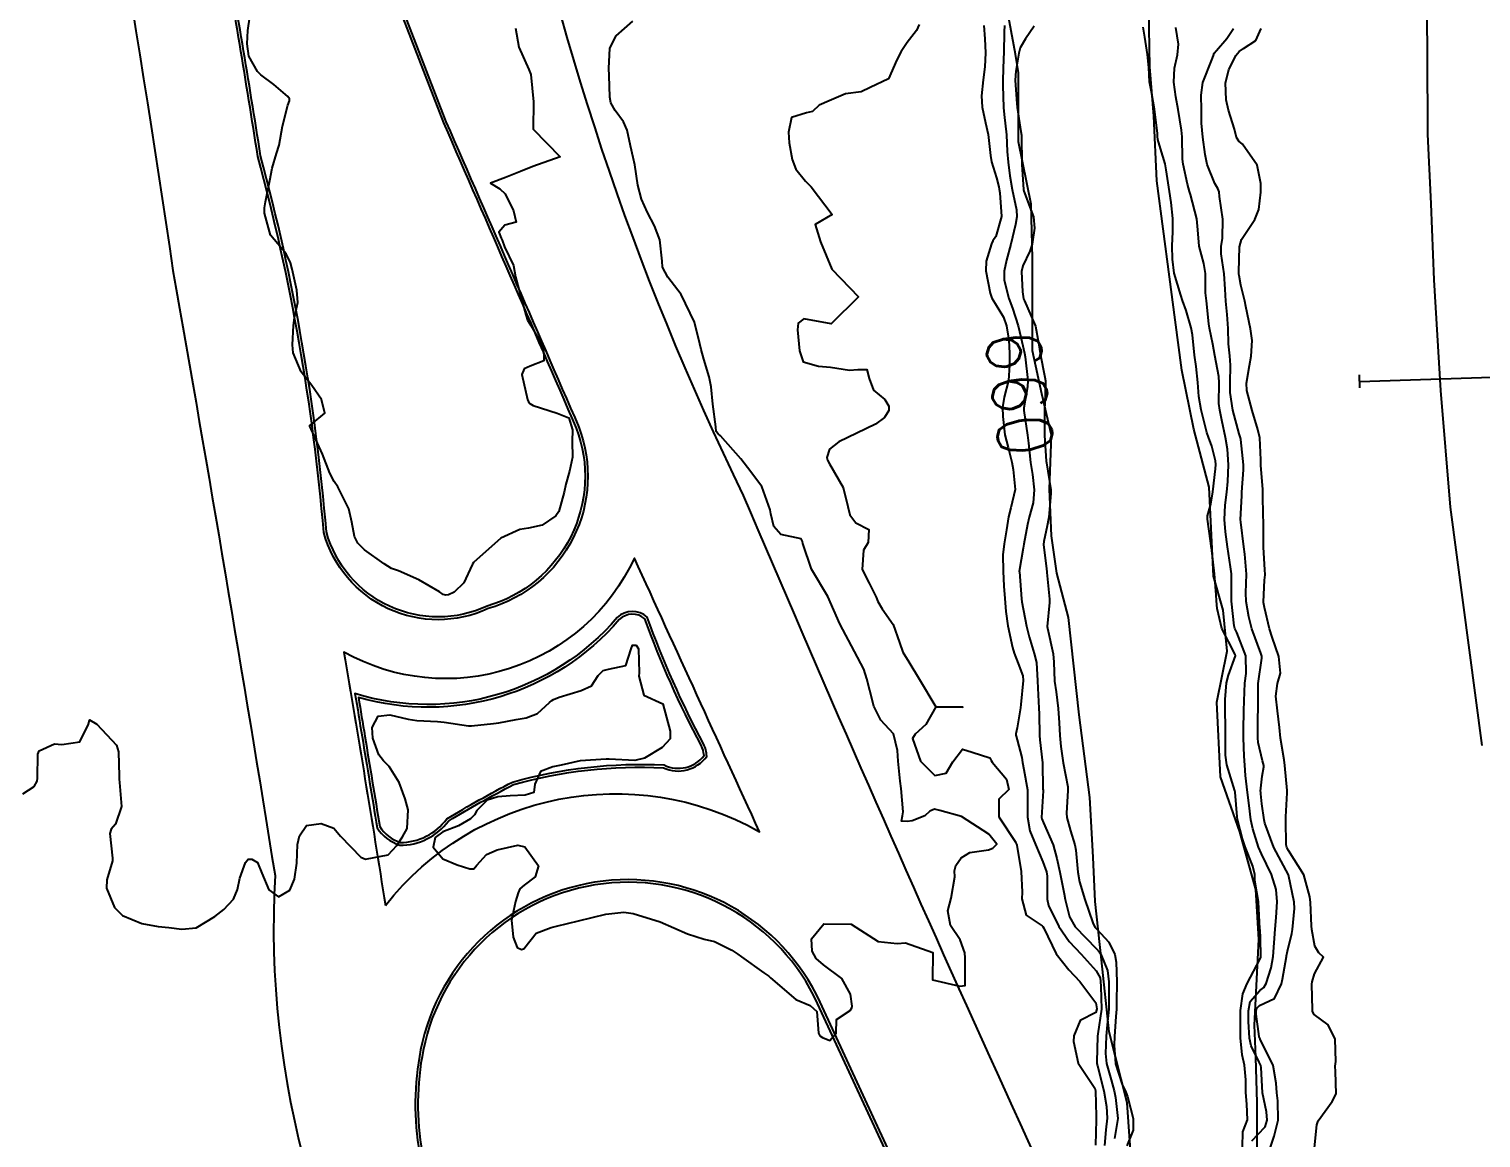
# Model space of a CAD drawing. Header units: metres. Extents: x 292545 to 299085, y 7450245 to 7463078.
# Drawn here: x 295636.8 to 295743.2, y 7458765.7 to 7458846.9 of the extents above; entities that cross this region are included whole.
import ezdxf
from ezdxf.enums import TextEntityAlignment as Align

# ---------------------------------------------------------------- set-up
doc = ezdxf.new("R2010")
doc.units = ezdxf.units.M
for name, color, linetype in [('Area Verde e Lazer', 94, 'Continuous'), ('Cotas', 45, 'Continuous'), ('Curvas de Nivel 1m', 11, 'Continuous'), ('Curvas de Nivel 5m', 15, 'Continuous'), ('Hidrografia', 140, 'Continuous'), ('Linha Férrea', 20, 'Continuous'), ('Pórtico', 62, 'Continuous'), ('Vias Primárias', 230, 'Continuous')]:
    doc.layers.add(name, color=color, linetype=linetype)
doc.styles.add('Style-STANDARD', font='STANDARD.shx')

msp = doc.modelspace()

# ---------------------------------------------------------------- linework, layer by layer
at = {"layer": 'Area Verde e Lazer'}
msp.add_lwpolyline([(295645.73, 7458936.57, 0.035555), (295650.16, 7458895.42, 0.04752), (295661.66, 7458854.42), (295667.2, 7458840.07, -0.000213), (295676.93, 7458817.68, -0.438488), (295670.4, 7458804.65, -0.464263), (295658.62, 7458810.08, 0.044869), (295653.79, 7458837.66, 0.005282), (295651.04, 7458854.05, -0.002751), (295646.26, 7458883.16, -0.020576), (295641.79, 7458910.88, -0.042121), (295640.04, 7458961.5, -0.024441)], format="xyb", dxfattribs=at)
for points in [[(295662.33, 7458788.4, 0.169113), (295663.99, 7458787.12, 0.240684), (295667.56, 7458788.89, -0.015359), (295672.32, 7458791.56, -0.080358), (295683.31, 7458792.8, 0.361319), (295686.49, 7458793.63, 0.102688), (295686.26, 7458794.54, -0.036373), (295682.13, 7458803.84, 0.395051), (295679.93, 7458803.8, -0.297719), (295660.71, 7458798.23, -0.001725), (295661.23, 7458795.09, -0.001561)], [(295662.52, 7458788.48, 0.162841), (295664.02, 7458787.32, 0.241155), (295667.43, 7458789.04, -0.015529), (295672.25, 7458791.75, -0.080801), (295683.36, 7458793, 0.357539), (295686.29, 7458793.69, 0.093938), (295686.08, 7458794.45, 0.072811), (295686.08, 7458794.45, -0.036176), (295681.96, 7458803.72, 0.383335), (295680.08, 7458803.66, -0.292834), (295660.96, 7458797.95, -0.001551), (295661.43, 7458795.12, -0.001551)], [(295711.6, 7458738.81), (295694.62, 7458775.52, 0.725972), (295665.71, 7458772.07, 0.189211), (295668.31, 7458757.61, 0.043319), (295683.69, 7458736.88, 0.035534), (295699.16, 7458722.17, -0.182258), (295712.46, 7458696.11, -0.007744), (295714.37, 7458681.92, 0.148228), (295718.34, 7458688.41, 0.029803), (295718.3, 7458704.43, 0.069462), (295715.77, 7458727.03, 0.052974)]]:
    msp.add_lwpolyline(points, format="xyb", close=True, dxfattribs=at)
at = {"layer": 'Curvas de Nivel 1m', "flags": 128}
for points, elevation in [([(295636.36, 7458790.88), (295637.2, 7458791.41), (295637.42, 7458791.82), (295637.44, 7458792.04), (295637.46, 7458793.8), (295637.57, 7458794.04), (295638.7, 7458794.55), (295639.23, 7458794.49), (295640.54, 7458794.7), (295641.18, 7458795.99), (295641.26, 7458796.32), (295641.79, 7458795.98), (295643.23, 7458794.44), (295643.37, 7458793.97), (295643.42, 7458792.19), (295643.42, 7458791.97), (295643.45, 7458791.71), (295643.61, 7458789.96), (295643.16, 7458788.67), (295642.84, 7458788.29), (295642.74, 7458787.97), (295642.94, 7458786.17), (295642.93, 7458785.97), (295642.52, 7458784.57), (295642.49, 7458783.98), (295643.09, 7458782.56), (295643.68, 7458781.96), (295645.08, 7458781.37), (295646.29, 7458781.15), (295647.07, 7458781.09), (295648.02, 7458780.96), (295649.07, 7458781.07), (295650.44, 7458781.88), (295651.09, 7458782.4), (295651.81, 7458783.15), (295652.09, 7458783.86), (295652.28, 7458784.7), (295652.68, 7458785.85), (295652.89, 7458786.09), (295653.14, 7458786.09), (295653.56, 7458785.85), (295653.89, 7458785.07), (295654.39, 7458783.84), (295655.1, 7458783.33), (295655.93, 7458783.82), (295656.28, 7458784.64), (295656.45, 7458785.81), (295656.5, 7458787.16), (295656.65, 7458787.81), (295657.16, 7458788.56), (295658.23, 7458788.72), (295659.16, 7458788.37), (295659.64, 7458787.78), (295661.14, 7458786.23), (295661.47, 7458786.09), (295663.14, 7458786.4), (295663.78, 7458787.09), (295664.19, 7458787.72), (295664.53, 7458788.34), (295664.6, 7458789.72), (295664.4, 7458790.51), (295663.96, 7458791.72), (295663.21, 7458792.89), (295662.8, 7458793.31), (295662.45, 7458793.74), (295662.02, 7458794.96), (295661.97, 7458795.74), (295662.42, 7458796.58), (295663.26, 7458796.67), (295664.61, 7458796.36), (295665.25, 7458796.25), (295666.76, 7458796.18), (295667.25, 7458796.14), (295669.03, 7458795.88), (295669.25, 7458795.87), (295670.87, 7458796.03), (295671.25, 7458796.1), (295672.53, 7458796.34), (295673.26, 7458796.46), (295674.08, 7458796.78), (295674.97, 7458797.59), (295675.14, 7458797.72), (295675.27, 7458797.79), (295675.67, 7458797.98), (295677.28, 7458798.46), (295678.05, 7458798.79), (295678.54, 7458799.55), (295678.91, 7458799.93), (295679.3, 7458800.02), (295680.55, 7458800.28), (295680.96, 7458801.52), (295681.05, 7458801.79), (295681.32, 7458801.79), (295681.49, 7458801.52), (295681.54, 7458799.76), (295681.52, 7458799.52), (295681.88, 7458798.11), (295683.27, 7458797.49), (295683.82, 7458795.48), (295683.81, 7458794.91), (295683.23, 7458794.28), (295681.93, 7458793.51), (295681.22, 7458793.33), (295679.34, 7458793.42), (295679.22, 7458793.43), (295679.11, 7458793.43), (295677.22, 7458793.3), (295675.82, 7458792.99), (295675.22, 7458792.86), (295674.3, 7458792.51), (295673.9, 7458791.6), (295673.83, 7458790.97), (295673.19, 7458790.78), (295672.09, 7458790.73), (295671.19, 7458790.66), (295670.41, 7458790.43), (295669.63, 7458789.66), (295669.48, 7458789.35), (295669.17, 7458789.05), (295668.3, 7458788.53), (295667.16, 7458788.11), (295666.58, 7458787.69), (295666.43, 7458786.97), (295667.14, 7458786.13), (295668.2, 7458785.67), (295669.13, 7458785.39), (295669.41, 7458785.38), (295669.64, 7458785.65), (295670.36, 7458786.43), (295671.14, 7458786.78), (295672.64, 7458787.11), (295673.15, 7458786.99), (295674.15, 7458785.6), (295673.92, 7458784.8), (295673.11, 7458784.18), (295672.8, 7458783.93), (295672.68, 7458783.62), (295672.47, 7458782.99), (295672.17, 7458781.62), (295672.31, 7458780.37), (295672.59, 7458779.62), (295672.91, 7458779.47), (295673.05, 7458779.51), (295673.12, 7458779.55), (295673.17, 7458779.61), (295674, 7458780.67), (295675.08, 7458781.09), (295675.48, 7458781.18), (295677.08, 7458781.57), (295679.09, 7458782.07), (295680.41, 7458782.21), (295681.09, 7458782.11), (295683.08, 7458781.5), (295685.07, 7458780.61), (295686.29, 7458780.24), (295687.06, 7458780.05), (295688.32, 7458779.43), (295688.76, 7458779.14), (295689.05, 7458778.93), (295690.67, 7458777.77), (295691.03, 7458777.51), (295691.17, 7458777.4), (295693.01, 7458775.8), (295694.08, 7458775.36), (295694.57, 7458774.93), (295694.68, 7458773.35), (295694.78, 7458773.15), (295694.98, 7458773.01), (295695.52, 7458772.8), (295695.97, 7458773.34), (295695.99, 7458774.34), (295697, 7458775), (295697.13, 7458775.2), (295697.14, 7458775.33), (295697.02, 7458776.2), (295696.39, 7458777.34), (295695.04, 7458778.35), (295694.5, 7458778.81), (295694.21, 7458779.36), (295694.17, 7458780.26), (295695.08, 7458781.35), (295697.08, 7458781.33), (295699.06, 7458780.06), (295700.45, 7458779.91), (295701.06, 7458779.97), (295703.05, 7458779.26), (295703.03, 7458777.26), (295705.03, 7458776.78), (295705.42, 7458776.83), (295705.42, 7458777.23), (295705.43, 7458778.85), (295705.41, 7458779.23), (295705.07, 7458780.17), (295704.36, 7458781.24), (295704.15, 7458782.3), (295704.4, 7458783.24), (295704.67, 7458784.79), (295704.64, 7458785.24), (295704.75, 7458785.62), (295705.14, 7458786.18), (295705.78, 7458786.58), (295707.15, 7458786.79), (295707.45, 7458786.91), (295707.74, 7458787.2), (295707.16, 7458787.92), (295705.17, 7458789.23), (295703.57, 7458789.65), (295703.18, 7458789.76), (295702.83, 7458789.61), (295702.48, 7458789.27), (295701.54, 7458788.9), (295701.17, 7458788.85), (295700.76, 7458788.88), (295700.83, 7458789.28), (295700.89, 7458789.57), (295700.74, 7458791.28), (295700.67, 7458791.81), (295700.52, 7458793.29), (295700.46, 7458794.06), (295700.18, 7458795.29), (295699.26, 7458796.28), (295698.74, 7458797.31), (295698.44, 7458798.47), (295698.22, 7458799.32), (295698.01, 7458800.03), (295697.31, 7458801.33), (295696.24, 7458803.34), (295695.36, 7458805.35), (295694.18, 7458807.36), (295693.54, 7458809.24), (295693.5, 7458809.37), (295693.42, 7458809.58), (295691.91, 7458809.89), (295691.42, 7458810.49), (295691.19, 7458811.4), (295691.13, 7458811.71), (295690.54, 7458813.41), (295689.48, 7458814.81), (295688.98, 7458815.43), (295687.5, 7458817.13), (295687.33, 7458817.27), (295687.19, 7458817.44), (295687.16, 7458817.79), (295686.94, 7458819.45), (295686.81, 7458820.71), (295686.68, 7458821.45), (295686.28, 7458822.75), (295686.08, 7458823.46), (295685.98, 7458823.86), (295685.6, 7458825.47), (295684.62, 7458827.48), (295683.64, 7458828.77), (295683.24, 7458829.49), (295683.23, 7458829.92), (295683.06, 7458831.5), (295682.66, 7458832.53), (295682.15, 7458833.51), (295681.71, 7458834.48), (295681.44, 7458835.51), (295681.22, 7458837), (295681.1, 7458837.52), (295680.9, 7458838.38), (295680.67, 7458839.53), (295680.39, 7458840.14), (295679.79, 7458840.97), (295679.45, 7458841.54), (295679.38, 7458841.96), (295679.34, 7458843.54), (295679.31, 7458844.05), (295679.4, 7458845.54), (295679.85, 7458846.44), (295681.07, 7458847.52)], 662), ([(295672.47, 7458847.01), (295672.72, 7458845.62), (295673.44, 7458843.99), (295673.59, 7458843.61), (295673.79, 7458841.61), (295673.77, 7458839.61), (295675.74, 7458837.58), (295673.74, 7458836.86), (295672.85, 7458836.5), (295671.73, 7458836.07), (295670.65, 7458835.65), (295671.32, 7458835.24), (295671.72, 7458834.87), (295672.32, 7458833.62), (295672.52, 7458832.79), (295671.69, 7458832.56), (295671.25, 7458832.06), (295671.42, 7458831.63), (295671.49, 7458831.46), (295671.67, 7458830.98), (295672.33, 7458829.62), (295672.48, 7458828.79), (295672.79, 7458827.62), (295673.23, 7458825.99), (295673.35, 7458825.61), (295673.6, 7458825.21), (295674.53, 7458823.6), (295674.55, 7458822.62), (295673.56, 7458822.24), (295673.12, 7458822.05), (295672.95, 7458821.62), (295673.36, 7458819.79), (295673.43, 7458819.61), (295673.53, 7458819.49), (295673.78, 7458819.36), (295675.52, 7458818.78), (295676.39, 7458818.45), (295676.65, 7458817.57), (295676.64, 7458816.72), (295676.65, 7458815.57), (295676.44, 7458814.54), (295676.16, 7458813.58), (295676.04, 7458812.99), (295675.65, 7458811.59), (295675.43, 7458811.26), (295674.43, 7458810.59), (295673.42, 7458810.37), (295672.79, 7458810.25), (295671.41, 7458809.63), (295669.39, 7458807.85), (295669.32, 7458807.73), (295669.3, 7458807.66), (295668.7, 7458806.34), (295667.98, 7458805.67), (295667.57, 7458805.47), (295667.36, 7458805.44), (295667.17, 7458805.49), (295666.9, 7458805.69), (295665.38, 7458806.58), (295663.89, 7458807.22), (295663.39, 7458807.41), (295662.85, 7458807.74), (295661.4, 7458808.78), (295660.92, 7458809.27), (295660.68, 7458809.76), (295660.47, 7458810.81), (295660.27, 7458811.77), (295659.46, 7458813.39), (295659.18, 7458813.78), (295658.87, 7458814.38), (295658.34, 7458815.79), (295657.51, 7458817.61), (295657.41, 7458817.8), (295657.4, 7458817.92), (295657.51, 7458817.95), (295658.51, 7458818.8), (295658.26, 7458819.79), (295657.54, 7458820.82), (295656.77, 7458821.81), (295656.17, 7458823.22), (295656.13, 7458823.81), (295656.2, 7458825.21), (295656.28, 7458825.81), (295656.53, 7458826.9), (295656.46, 7458827.81), (295656.11, 7458829.35), (295655.98, 7458829.82), (295655.66, 7458830.46), (295655.05, 7458831.21), (295654.51, 7458831.84), (295654.08, 7458833.46), (295654.09, 7458833.84), (295654.14, 7458834.28), (295654.46, 7458835.84), (295654.63, 7458836.74), (295654.97, 7458837.83), (295655.15, 7458838.43), (295655.4, 7458839.83), (295655.79, 7458841.36), (295655.92, 7458841.69), (295655.92, 7458841.82), (295655.8, 7458842), (295654.76, 7458842.88), (295653.82, 7458843.6), (295653.56, 7458843.84), (295652.93, 7458844.95), (295652.82, 7458845.86), (295652.85, 7458846.85), (295653, 7458847.85)], 662), ([(295702.07, 7458847.28), (295701.86, 7458846.83), (295701.18, 7458845.96), (295700.73, 7458845.29), (295700.43, 7458844.7), (295699.81, 7458843.3), (295698.46, 7458842.66), (295697.8, 7458842.35), (295696.66, 7458842.19), (295695.8, 7458841.82), (295695.47, 7458841.68), (295694.73, 7458841.36), (295694.24, 7458840.91), (295693.79, 7458840.81), (295692.7, 7458840.46), (295692.48, 7458839.38), (295692.54, 7458838.6), (295692.74, 7458837.38), (295693.03, 7458836.67), (295693.73, 7458835.8), (295694.14, 7458835.37), (295695.69, 7458833.35), (295694.43, 7458832.61), (295694.84, 7458831.36), (295695.65, 7458829.35), (295697.62, 7458827.32), (295695.6, 7458825.35), (295693.61, 7458825.71), (295693.19, 7458825.38), (295693.14, 7458824.91), (295693.29, 7458823.37), (295693.57, 7458822.56), (295694.69, 7458822.23), (295695.56, 7458822.15), (295696.95, 7458821.94), (295697.56, 7458822), (295698.23, 7458821.99), (295698.39, 7458821.32), (295698.71, 7458820.48), (295699.54, 7458819.78), (295699.84, 7458819.3), (295699.84, 7458818.99), (295699.52, 7458818.47), (295698.85, 7458817.98), (295697.5, 7458817.33), (295696.16, 7458816.68), (295695.49, 7458816.15), (295695.29, 7458815.54), (295695.35, 7458815.35), (295695.48, 7458815.07), (295696.49, 7458813.34), (295696.84, 7458811.94), (295696.98, 7458811.33), (295697.43, 7458810.74), (295698.37, 7458810.27), (295698.33, 7458809.32), (295697.98, 7458808.75), (295697.87, 7458807.32), (295698.39, 7458806.33), (295698.91, 7458805.31), (295699.03, 7458804.98), (295699.35, 7458804.45), (295700.15, 7458803.29), (295700.63, 7458801.98), (295700.87, 7458801.28), (295701.31, 7458800.57), (295702.09, 7458799.27), (295703.27, 7458797.26), (295705.27, 7458797.23), (295703.27, 7458797.26), (295702.55, 7458795.97), (295701.76, 7458795.27), (295701.56, 7458794.95), (295702.15, 7458793.27), (295703.21, 7458792.22), (295704.04, 7458792.41), (295704.52, 7458793.24), (295705.23, 7458794.16), (295705.94, 7458793.93), (295707.23, 7458793.53), (295707.34, 7458793.32), (295707.4, 7458793.21), (295708.45, 7458791.95), (295708.64, 7458791.2), (295707.89, 7458790.5), (295707.89, 7458789.2), (295709.15, 7458787.32), (295709.18, 7458787.22), (295709.2, 7458787.19), (295709.22, 7458787.12), (295709.54, 7458785.18), (295709.61, 7458783.68), (295709.59, 7458783.18), (295709.89, 7458781.98), (295711.07, 7458781.21), (295711.13, 7458781.16), (295711.2, 7458781.03), (295712.1, 7458779.15), (295713.04, 7458777.97), (295713.83, 7458777.13), (295715.01, 7458775.56), (295715.07, 7458775.12), (295715, 7458774.85), (295713.86, 7458774.26), (295713.4, 7458773.14), (295713.38, 7458772.74), (295713.72, 7458771.13), (295714.94, 7458769.31), (295714.98, 7458769.12), (295715.04, 7458767.25), (295715.04, 7458767.12), (295715.04, 7458766.99), (295714.99, 7458765.12)], 662), ([(295706.8, 7458847.22), (295706.88, 7458846.24), (295706.91, 7458845.21), (295706.87, 7458844.17), (295706.75, 7458843.22), (295706.64, 7458842.06), (295706.67, 7458841.22), (295706.92, 7458840.08), (295707.12, 7458839.22), (295707.29, 7458837.67), (295707.37, 7458837.21), (295707.73, 7458836.03), (295707.89, 7458835.38), (295707.92, 7458835.21), (295707.97, 7458834.95), (295708.09, 7458833.2), (295707.68, 7458831.74), (295707.47, 7458831.42), (295707.36, 7458831.21), (295706.96, 7458829.92), (295706.95, 7458829.22), (295707.26, 7458827.58), (295707.39, 7458827.21), (295707.62, 7458826.84), (295708.23, 7458825.82), (295708.45, 7458825.2), (295708.64, 7458824.14), (295708.68, 7458823.19), (295708.68, 7458822.31), (295708.61, 7458821.19), (295708.3, 7458819.96), (295708.16, 7458819.2), (295708.18, 7458818.55), (295708.34, 7458817.2), (295708.58, 7458816.28), (295708.84, 7458815.19), (295708.94, 7458814.65), (295709.09, 7458813.19), (295708.77, 7458811.86), (295708.61, 7458811.19), (295708.47, 7458810.24), (295708.28, 7458809.2), (295708.19, 7458808.4), (295708.21, 7458807.2), (295708.27, 7458806.1), (295708.33, 7458805.2), (295708.4, 7458804.24), (295708.57, 7458803.19), (295708.91, 7458801.6), (295709.02, 7458801.19), (295709.31, 7458800.45), (295709.65, 7458799.54), (295709.67, 7458799.18), (295709.52, 7458797.43), (295709.49, 7458797.19), (295709.25, 7458795.73), (295709.15, 7458795.28), (295709.14, 7458795.19), (295709.16, 7458795.11), (295709.24, 7458794.85), (295709.59, 7458793.55), (295709.64, 7458793.18), (295709.73, 7458792.67), (295710, 7458791.18), (295710.01, 7458790.01), (295709.99, 7458789.18), (295710.17, 7458788.18), (295710.58, 7458787.17), (295711.13, 7458785.89), (295711.38, 7458785.16), (295711.43, 7458784.85), (295711.45, 7458783.16), (295711.55, 7458782.71), (295712.29, 7458781.15), (295713.06, 7458780.07), (295713.94, 7458779.13), (295715.04, 7458777.91), (295715.32, 7458777.4), (295715.35, 7458777.12), (295715.37, 7458776.77), (295715.42, 7458775.11), (295715.16, 7458773.29), (295715.13, 7458773.12), (295715.08, 7458771.23), (295715.09, 7458771.12), (295715.14, 7458770.94), (295715.6, 7458769.11), (295715.78, 7458767.97), (295715.83, 7458767.11), (295715.75, 7458766.26), (295715.65, 7458765.11)], 661), ([(295710.48, 7458847.17), (295709.85, 7458846.23), (295709.46, 7458845.57), (295709.36, 7458845.18), (295709.14, 7458843.87), (295709.1, 7458843.19), (295709.19, 7458841.8), (295709.25, 7458841.19), (295709.52, 7458839.43), (295709.55, 7458839.18), (295709.56, 7458838.98), (295709.59, 7458837.18), (295709.59, 7458837.03), (295709.7, 7458835.18), (295709.72, 7458835.07), (295710.43, 7458833.17), (295710.51, 7458832.35), (295710.33, 7458831.17), (295710.18, 7458830.66), (295709.66, 7458829.6), (295709.57, 7458829.18), (295709.63, 7458827.69), (295709.71, 7458827.18), (295709.78, 7458827.02), (295710.59, 7458825.17), (295710.81, 7458823.94), (295710.93, 7458823.17), (295711.28, 7458821.44), (295711.31, 7458821.16), (295711.26, 7458819.44), (295711.25, 7458819.16), (295711.24, 7458817.43), (295711.25, 7458817.16), (295711.37, 7458815.27), (295711.38, 7458815.16), (295711.48, 7458814.54), (295711.71, 7458813.16), (295711.71, 7458812.9), (295711.56, 7458811.16), (295711.54, 7458811.05), (295711.43, 7458810.53), (295711.2, 7458809.38), (295711.18, 7458809.16), (295711.39, 7458807.39), (295711.41, 7458807.16), (295711.42, 7458807.12), (295711.61, 7458805.16), (295711.62, 7458804.9), (295711.45, 7458803.16), (295711.46, 7458803.04), (295711.87, 7458801.15), (295711.92, 7458800.54), (295711.98, 7458799.15), (295712.09, 7458798.35), (295712.24, 7458797.15), (295712.31, 7458796.09), (295712.36, 7458795.15), (295712.44, 7458794.35), (295712.61, 7458793.15), (295712.95, 7458791.39), (295712.96, 7458791.14), (295712.85, 7458789.47), (295712.88, 7458789.14), (295713.16, 7458788.17), (295713.48, 7458787.14), (295713.54, 7458786.75), (295713.68, 7458785.13), (295713.82, 7458784.43), (295714.21, 7458783.13), (295714.78, 7458781.42), (295714.93, 7458781.12), (295715.07, 7458780.96), (295715.95, 7458780), (295716.39, 7458779.1), (295716.5, 7458778.55), (295716.54, 7458777.1), (295716.52, 7458775.59), (295716.51, 7458775.1), (295716.47, 7458774.57), (295716.37, 7458773.1), (295716.35, 7458772.47), (295716.45, 7458771.1), (295716.94, 7458769.58), (295717.18, 7458769.09), (295717.33, 7458768.69), (295717.75, 7458767.08), (295717.74, 7458766.24), (295717.28, 7458765.09)], 659), ([(295725.76, 7458764.99), (295725.79, 7458766.1), (295726.13, 7458766.99), (295726.07, 7458768.13), (295725.99, 7458768.98), (295726.01, 7458769.92), (295725.9, 7458770.99), (295725.74, 7458771.76), (295725.61, 7458772.99), (295725.6, 7458773.61), (295725.61, 7458774.99), (295725.79, 7458776.22), (295726.11, 7458776.98), (295727.05, 7458778.8), (295727.1, 7458778.92), (295727.11, 7458778.97), (295727.07, 7458780.31), (295727.04, 7458780.93), (295727.03, 7458780.97), (295727.02, 7458781.02), (295726.92, 7458782.97), (295726.67, 7458784.53), (295726.65, 7458784.98), (295726.52, 7458785.59), (295725.96, 7458786.99), (295725.75, 7458787.58), (295725.4, 7458789), (295725.37, 7458789.2), (295725.21, 7458791), (295725.19, 7458791.11), (295724.61, 7458793.01), (295724.52, 7458793.72), (295724.51, 7458795.01), (295724.5, 7458795.76), (295724.48, 7458797.01), (295724.48, 7458797.81), (295724.59, 7458799.01), (295724.72, 7458799.59), (295725.24, 7458801), (295725.21, 7458801.11), (295724.25, 7458803.01), (295723.9, 7458804.47), (295723.86, 7458805.02), (295723.83, 7458805.48), (295723.7, 7458807.02), (295723.48, 7458808.95), (295723.47, 7458809.02), (295723.47, 7458809.07), (295723.42, 7458809.43), (295723.18, 7458811.02), (295723.2, 7458811.26), (295723.44, 7458812.13), (295723.59, 7458813.02), (295723.79, 7458814.7), (295723.81, 7458815.02), (295723.77, 7458815.3), (295723.5, 7458816.37), (295723.27, 7458817.02), (295723.15, 7458817.38), (295722.72, 7458819.03), (295722.55, 7458820.02), (295722.49, 7458821.03), (295722.37, 7458822.22), (295722.25, 7458823.03), (295722.09, 7458824.54), (295722, 7458825.04), (295721.62, 7458826.32), (295721.36, 7458827.04), (295721.23, 7458827.44), (295720.76, 7458829.05), (295720.62, 7458830.09), (295720.61, 7458831.05), (295720.66, 7458832.08), (295720.65, 7458833.05), (295720.53, 7458834.23), (295720.4, 7458835.05), (295720.16, 7458836.63), (295720.08, 7458837.06), (295719.75, 7458838.2), (295719.55, 7458838.85), (295719.53, 7458839.06), (295719.53, 7458839.3), (295719.3, 7458841.07), (295719.08, 7458842.34), (295718.95, 7458843.07), (295718.89, 7458844.14), (295718.8, 7458845.08), (295718.59, 7458846.35), (295718.47, 7458847.08)], 659), ([(295727.8, 7458764.97), (295728.07, 7458765.78), (295728.37, 7458766.96), (295728.34, 7458768.37), (295728.27, 7458768.96), (295728.23, 7458769.67), (295728, 7458770.96), (295727.04, 7458772.91), (295727.01, 7458772.97), (295726.98, 7458773.09), (295726.77, 7458774.74), (295726.76, 7458774.97), (295726.8, 7458775.17), (295727.01, 7458775.36), (295728.09, 7458775.89), (295728.62, 7458776.95), (295728.69, 7458777.3), (295728.98, 7458778.95), (295728.99, 7458779.02), (295729.06, 7458779.36), (295729.38, 7458780.64), (295729.42, 7458780.95), (295729.57, 7458782.47), (295729.55, 7458782.95), (295729.12, 7458784.95), (295728.06, 7458786.96), (295727.4, 7458788.74), (295727.35, 7458788.97), (295727.18, 7458790.14), (295727.1, 7458790.88), (295727.09, 7458790.97), (295727.08, 7458791.08), (295727.21, 7458792.18), (295727.32, 7458792.87), (295727.31, 7458792.97), (295727.23, 7458793.3), (295726.91, 7458794.64), (295726.88, 7458794.98), (295726.89, 7458796.61), (295726.91, 7458796.98), (295726.9, 7458797.35), (295726.9, 7458798.98), (295727.17, 7458800.83), (295727.17, 7458800.97), (295727.09, 7458801.2), (295726.44, 7458802.98), (295726.22, 7458803.85), (295726.02, 7458804.99), (295726.01, 7458805.63), (295726.06, 7458806.98), (295725.93, 7458808.45), (295725.86, 7458808.99), (295725.63, 7458810.79), (295725.62, 7458810.99), (295725.7, 7458812.74), (295725.71, 7458812.99), (295725.83, 7458814.64), (295725.82, 7458814.99), (295725.63, 7458816.86), (295725.6, 7458816.99), (295725.51, 7458817.28), (295725.05, 7458819), (295724.86, 7458820.31), (295724.86, 7458821), (295724.88, 7458822.32), (295724.82, 7458823), (295724.73, 7458823.86), (295724.71, 7458825), (295724.63, 7458826.02), (295724.54, 7458827.01), (295724.49, 7458827.87), (295724.41, 7458829.01), (295724.2, 7458830.48), (295724.19, 7458831.01), (295724.29, 7458831.62), (295724.32, 7458833.01), (295724.06, 7458834.67), (295724.04, 7458835.02), (295723.96, 7458835.25), (295723.73, 7458835.62), (295723.16, 7458837.03), (295723.02, 7458837.76), (295722.84, 7458839.03), (295722.76, 7458840.05), (295722.76, 7458841.03), (295722.73, 7458842.1), (295722.85, 7458843.03), (295723.51, 7458844.69), (295723.62, 7458845.01), (295723.68, 7458845.17), (295723.84, 7458845.38), (295724.61, 7458846.25), (295725.09, 7458847)], 661), ([(295731.03, 7458764.93), (295731.21, 7458766.62), (295731.31, 7458766.92), (295732.34, 7458768.32), (295732.62, 7458768.9), (295732.58, 7458770.53), (295732.54, 7458770.91), (295732.6, 7458771.26), (295732.56, 7458772.91), (295732.04, 7458773.96), (295731, 7458774.71), (295730.89, 7458774.93), (295730.88, 7458775.06), (295730.84, 7458776.93), (295730.86, 7458777.11), (295731.04, 7458777.7), (295731.7, 7458778.92), (295731.35, 7458779.22), (295731.06, 7458779.72), (295730.83, 7458780.93), (295730.81, 7458781.2), (295730.74, 7458782.93), (295730.7, 7458783.34), (295730.24, 7458784.94), (295729.14, 7458786.72), (295729, 7458786.95), (295728.95, 7458787.15), (295728.93, 7458788.95), (295728.93, 7458789.2), (295729.02, 7458790.95), (295729.02, 7458791.13), (295728.87, 7458792.95), (295728.81, 7458793.38), (295728.53, 7458794.96), (295728.46, 7458795.75), (295728.32, 7458796.96), (295728.19, 7458798.05), (295728.33, 7458798.96), (295728.53, 7458799.73), (295728.42, 7458800.96), (295727.93, 7458802.36), (295727.73, 7458802.97), (295727.36, 7458804.54), (295727.3, 7458804.9), (295727.29, 7458804.97), (295727.38, 7458806.54), (295727.41, 7458806.94), (295727.41, 7458806.97), (295727.39, 7458807.3), (295727.29, 7458808.97), (295727.29, 7458809.09), (295727.29, 7458810.97), (295727.28, 7458811.12), (295727.25, 7458812.97), (295727.24, 7458813.19), (295727.1, 7458814.97), (295727.09, 7458815.37), (295727.02, 7458816.97), (295726.89, 7458817.6), (295726.46, 7458818.98), (295726.07, 7458820.46), (295726.04, 7458820.99), (295726.27, 7458822.28), (295726.38, 7458822.98), (295726.46, 7458824.12), (295726.34, 7458824.98), (295726, 7458826.61), (295725.92, 7458826.99), (295725.63, 7458828.17), (295725.52, 7458828.87), (295725.5, 7458828.99), (295725.49, 7458829.15), (295725.54, 7458830.99), (295725.68, 7458831.53), (295726.27, 7458832.4), (295726.67, 7458832.98), (295726.96, 7458833.72), (295727.09, 7458834.98), (295727.09, 7458835.62), (295726.82, 7458836.98), (295725.76, 7458838.51), (295725.5, 7458838.74), (295725.32, 7458839), (295725.17, 7458839.6), (295724.73, 7458841.01), (295724.55, 7458841.76), (295724.51, 7458843.01), (295724.76, 7458843.95), (295725.28, 7458845), (295725.52, 7458845.31), (295725.84, 7458845.52), (295726.73, 7458846.1), (295727.12, 7458846.98)], 662)]:
    msp.add_lwpolyline(points, dxfattribs=dict(at, elevation=elevation))
at = {"layer": 'Curvas de Nivel 5m', "elevation": 660, "flags": 128}
for points in [[(295708.31, 7458847.2), (295708.3, 7458846.75), (295708.26, 7458845.2), (295708.24, 7458844.79), (295708.19, 7458843.2), (295708.19, 7458842.82), (295708.25, 7458841.2), (295708.3, 7458840.68), (295708.45, 7458839.2), (295708.52, 7458837.97), (295708.58, 7458837.2), (295708.71, 7458836.18), (295708.87, 7458835.19), (295709.19, 7458833.7), (295709.22, 7458833.19), (295709.12, 7458832.62), (295708.78, 7458831.19), (295708.47, 7458830), (295708.28, 7458829.2), (295708.3, 7458828.55), (295708.64, 7458827.19), (295708.91, 7458826.48), (295709.32, 7458825.18), (295709.59, 7458824.05), (295709.78, 7458823.18), (295709.84, 7458822.91), (295710.02, 7458821.18), (295710.01, 7458820.72), (295709.72, 7458819.18), (295709.72, 7458818.99), (295710, 7458817.18), (295710.07, 7458816.6), (295710.23, 7458815.17), (295710.36, 7458814.29), (295710.48, 7458813.17), (295710.41, 7458812.21), (295710.13, 7458811.17), (295709.99, 7458810.62), (295709.74, 7458809.18), (295709.69, 7458808.89), (295709.4, 7458807.18), (295709.41, 7458807.16), (295709.56, 7458805.18), (295709.58, 7458804.96), (295709.92, 7458803.17), (295710.12, 7458802.39), (295710.5, 7458801.17), (295710.65, 7458800.52), (295710.74, 7458799.17), (295710.75, 7458798.63), (295710.84, 7458797.17), (295710.85, 7458796.76), (295710.87, 7458795.17), (295710.91, 7458794.84), (295711.1, 7458793.16), (295711.13, 7458791.22), (295711.14, 7458791.16), (295711.14, 7458791.11), (295711.03, 7458789.16), (295711.05, 7458789.04), (295711.17, 7458788.76), (295711.87, 7458787.15), (295712.14, 7458786.14), (295712.37, 7458785.15), (295712.69, 7458783.56), (295712.76, 7458783.14), (295713.08, 7458781.87), (295713.49, 7458781.14), (295715.06, 7458779.53), (295715.25, 7458779.31), (295715.37, 7458779.12), (295715.86, 7458777.93), (295715.95, 7458777.11), (295715.97, 7458776.16), (295715.97, 7458775.11), (295715.84, 7458773.96), (295715.76, 7458773.11), (295715.71, 7458771.85), (295715.78, 7458771.11), (295716.13, 7458769.92), (295716.35, 7458769.1), (295716.46, 7458768.62), (295716.63, 7458767.09), (295716.38, 7458765.61)], [(295726.44, 7458765.44), (295726.9, 7458765.94), (295727.41, 7458766.47), (295727.56, 7458766.97), (295727.51, 7458767.56), (295727.23, 7458768.97), (295727.12, 7458770.81), (295727.09, 7458770.97), (295726.97, 7458771.22), (295726.4, 7458772.4), (295726.28, 7458772.98), (295726.2, 7458774.19), (295726.19, 7458774.98), (295726.33, 7458775.66), (295727.03, 7458776.46), (295727.31, 7458776.69), (295727.48, 7458776.97), (295727.86, 7458778.14), (295728.01, 7458778.96), (295728.07, 7458779.96), (295728.15, 7458780.96), (295728.22, 7458781.82), (295728.29, 7458782.96), (295728.22, 7458783.86), (295727.88, 7458784.96), (295727.15, 7458786.48), (295726.93, 7458786.97), (295726.51, 7458788.33), (295726.37, 7458788.98), (295726.24, 7458790.04), (295726.13, 7458790.99), (295725.98, 7458792.22), (295725.93, 7458792.99), (295725.88, 7458793.64), (295725.82, 7458794.99), (295725.82, 7458795.56), (295725.85, 7458796.99), (295725.9, 7458798.37), (295725.93, 7458798.99), (295726.02, 7458799.71), (295726, 7458800.99), (295725.34, 7458802.71), (295725.2, 7458803), (295725.15, 7458803.2), (295724.94, 7458805), (295724.94, 7458806.56), (295724.94, 7458807), (295724.87, 7458807.52), (295724.65, 7458809), (295724.51, 7458810.09), (295724.44, 7458811), (295724.48, 7458812.05), (295724.6, 7458813), (295724.69, 7458813.78), (295724.73, 7458815), (295724.65, 7458816.16), (295724.5, 7458817), (295724.25, 7458818.28), (295724.09, 7458819.01), (295724.03, 7458819.51), (295724.04, 7458821.01), (295724.01, 7458821.47), (295723.74, 7458823.02), (295723.59, 7458823.84), (295723.35, 7458825.02), (295723.3, 7458825.33), (295723.12, 7458827.03), (295723.05, 7458827.6), (295723.05, 7458829.03), (295722.93, 7458829.75), (295722.59, 7458831.03), (295722.48, 7458832.24), (295722.42, 7458833.03), (295721.94, 7458834.82), (295721.87, 7458835.04), (295721.73, 7458835.58), (295721.42, 7458837.04), (295721.37, 7458837.42), (295721.33, 7458839.04), (295721.28, 7458839.53), (295721.04, 7458841.05), (295720.86, 7458841.99), (295720.72, 7458843.05), (295720.78, 7458844.09), (295720.99, 7458845.05), (295721.06, 7458845.83), (295720.86, 7458847.05)]]:
    msp.add_lwpolyline(points, dxfattribs=at)
at = {"layer": 'Hidrografia'}
for points in [[(295717.61, 7458763.71), (295717.3, 7458768.22), (295715.98, 7458773.43), (295715.43, 7458778.71), (295714.96, 7458782.98), (295714.8, 7458786.25), (295714.57, 7458790.61), (295713.79, 7458796.67), (295713.01, 7458803.8), (295712.15, 7458807.07), (295711.76, 7458809.79), (295711.61, 7458813.21), (295711.76, 7458817.18), (295711.06, 7458820.21), (295710.36, 7458823.37), (295710.36, 7458830.13), (295710.28, 7458834.1), (295709.35, 7458838.69), (295709.35, 7458843.75), (295709.11, 7458845.11), (295708.25, 7458849.86)], [(295726.84, 7458764.85), (295726.84, 7458768.22), (295726.74, 7458771.59), (295726.64, 7458773.93), (295726.95, 7458780.2), (295726.74, 7458783.87), (295725.57, 7458788.1), (295724.14, 7458792.13), (295723.88, 7458797.61), (295724.64, 7458801.34), (295724.34, 7458804.35), (295723.62, 7458806.85), (295723.31, 7458813.37), (295722.19, 7458817.61), (295721.32, 7458821.94), (295720.81, 7458825.62), (295720.4, 7458828.78), (295719.48, 7458835.82), (295719.27, 7458840.56), (295718.97, 7458844.19), (295718.86, 7458849.88)]]:
    msp.add_lwpolyline(points, dxfattribs=at)
at = {"layer": 'Linha Férrea', "linetype": 'Continuous'}
msp.add_lwpolyline([(295743.52, 7458906.8), (295742.53, 7458900.41), (295741.53, 7458891.65), (295740.4, 7458880.2), (295740.04, 7458873.68), (295739.67, 7458868.65), (295739.45, 7458863.62), (295739.33, 7458859.45), (295739.21, 7458852.95), (295739.29, 7458845.18), (295739.32, 7458839.24), (295739.55, 7458834.14), (295739.79, 7458828.57), (295740.27, 7458820.45), (295740.98, 7458811.89), (295743.29, 7458794.43)], dxfattribs=at)
at = {"layer": 'Pórtico'}
for points in [[(295734.31, 7458821.6), (295734.34, 7458820.64)], [(295734.33, 7458821.12), (295752.97, 7458821.72)]]:
    msp.add_lwpolyline(points, dxfattribs=at)
at = {"layer": 'Vias Primárias', "elevation": 676.59}
msp.add_lwpolyline([(295621.88, 7459141.35, -0.021584), (295623.86, 7459129.15, -0.007836), (295624.16, 7459106.11, 0.009528), (295623.71, 7459079.49, -0.000319), (295623.93, 7459048.56, 0.012984), (295623.43, 7459006.07, 0.032928), (295624.45, 7458979.93, 0.045741), (295628.44, 7458938.21, -0.02813), (295637.91, 7458885.29, -0.010158), (295647.37, 7458829.26, -0.003739), (295654.85, 7458784.9, 0.167235), (295666.73, 7458742.89, 0.002844), (295692.74, 7458710.74, -0.117868), (295701.3, 7458698.69, -0.359935), (295693.75, 7458677.74, -0.038466), (295655.41, 7458643.43, -0.012144), (295615.48, 7458610.87, -0.314791), (295600.63, 7458612.98), (295574.05, 7458644.27)], format="xyb", dxfattribs=at)
at = {"layer": 'Vias Primárias'}
for points in [[(295915.69, 7459017.22), (295885.42, 7459048.76), (295863.42, 7459072.47), (295854.88, 7459081.57, 0.514778), (295847.6, 7459080.59, 0.002447), (295841.71, 7459069.32, 0.012923), (295828.62, 7459042.26, 0.047177), (295815, 7459002.53, 0.008579), (295813.42, 7458995.47, 0.323831), (295831.01, 7458970.9, 0.388805), (295863.44, 7458982.14, 0.267289), (295870.49, 7459019.11, 0.166509), (295848.02, 7459043.83, 0.060777), (295811.54, 7459065.4, 0.051058), (295762.48, 7459083.39, 0.253673), (295703.77, 7459064.41, 0.058735), (295695.58, 7459051.17, 0.058735), (295677.99, 7458999.76, 0.026597), (295667, 7458947.35, 0.079265), (295671.86, 7458864.7, 0.066494), (295689.17, 7458812.75, 0.011369), (295725.02, 7458733.41, 0.017268), (295742.71, 7458695.46, 0.091894)], [(295645.93, 7458936.58, 0.035555), (295650.36, 7458895.46, 0.04752), (295661.85, 7458854.49), (295667.38, 7458840.15, -0.000213), (295677.12, 7458817.76, -0.438166), (295670.47, 7458804.46, -0.464365), (295658.42, 7458810.05, 0.044916), (295653.59, 7458837.61, 0.005285), (295650.85, 7458854.01, -0.002751), (295646.07, 7458883.12, -0.020573), (295641.59, 7458910.86, -0.042121), (295639.84, 7458961.51, -0.024443)]]:
    msp.add_lwpolyline(points, format="xyb", dxfattribs=at)
for points in [[(295662.94, 7458782.69, -0.370701), (295690.36, 7458788.11, -0.000355), (295681.19, 7458808.17, -0.437416), (295659.89, 7458801.28, -0.003044)], [(295711.78, 7458738.89), (295694.8, 7458775.6, 0.725972), (295665.52, 7458772.11, 0.189211), (295668.14, 7458757.51, 0.043321), (295683.54, 7458736.75, 0.035528), (295699.03, 7458722.02, -0.182251), (295712.26, 7458696.08, -0.007951), (295714.22, 7458681.53, 0.155916), (295718.54, 7458688.38, 0.029823), (295718.5, 7458704.44, 0.06943), (295715.96, 7458727.08, 0.052962)]]:
    msp.add_lwpolyline(points, format="xyb", close=True, dxfattribs=at)

# ---------------------------------------------------------------- texts
at = {"layer": 'Cotas', "style": 'Style-STANDARD'}
msp.add_text('660', height=4, rotation=277.3302, dxfattribs=at).set_placement((295709.41, 7458820.28, 660), align=Align.MIDDLE_CENTER)

doc.saveas('drawing.dxf')
